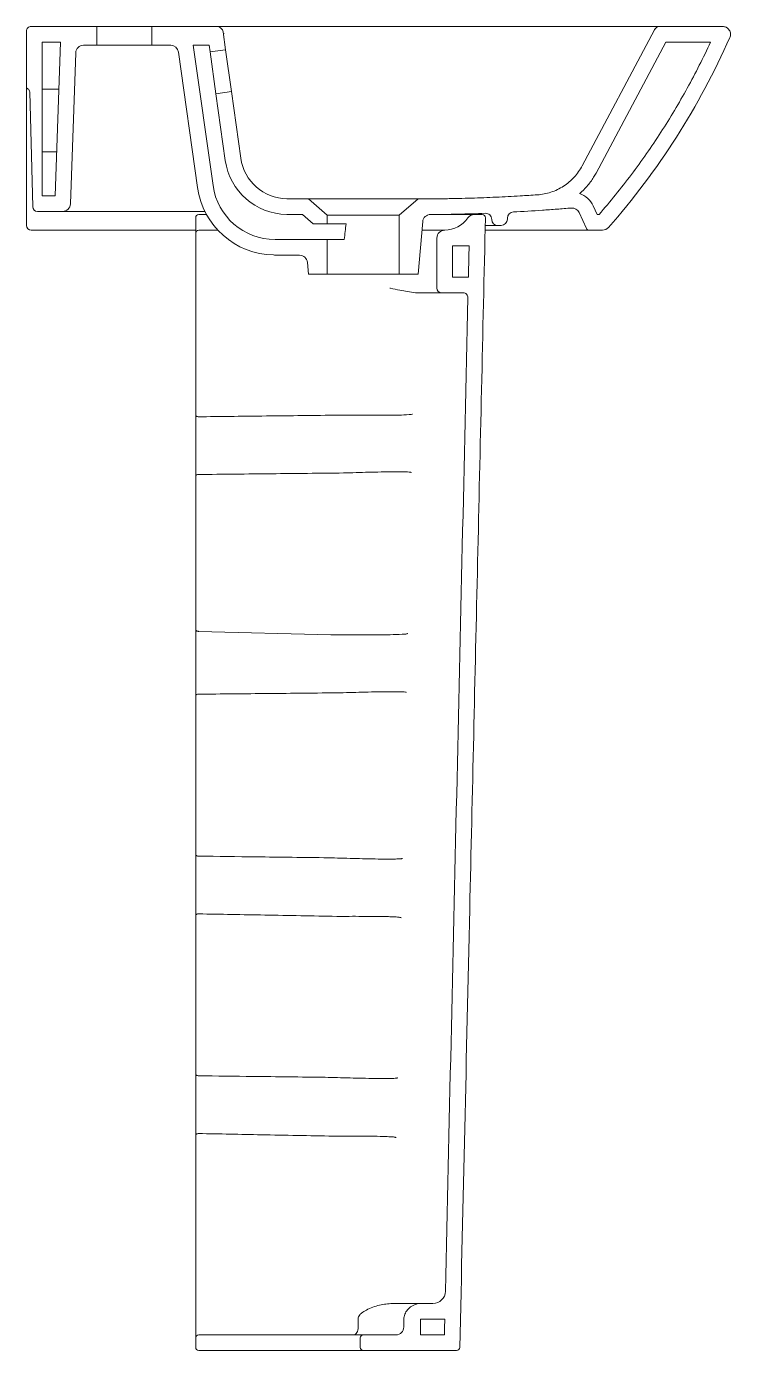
# Model space of a CAD drawing. Header units: millimetres. Extents: x 1778 to 2471, y 1406 to 1876.
# Drawn here: x 1974.801 to 1975.25, y 1421.51 to 1422.355 of the extents above; entities that cross this region are included whole.
import ezdxf

# ---------------------------------------------------------------- set-up
doc = ezdxf.new("R2010")
doc.units = ezdxf.units.MM
doc.layers.add('ARQ_SANITAROS', color=42, linetype='Continuous', lineweight=0)

msp = doc.modelspace()

# ---------------------------------------------------------------- linework, layer by layer
at = {"layer": 'ARQ_SANITAROS'}
for p, q in [((1974.80378, 1422.35533), (1974.84578, 1422.35533)), ((1974.84578, 1422.35533), (1974.84578, 1422.34333)), ((1974.88078, 1422.35533), (1974.84578, 1422.35533)), ((1974.88078, 1422.34333), (1974.88078, 1422.35533)), ((1974.88078, 1422.35533), (1974.9223, 1422.35533)), ((1975.20518, 1422.35533), (1975.24517, 1422.35533)), ((1974.80078, 1422.35233), (1974.80078, 1422.31707)), ((1974.92626, 1422.35189), (1974.92786, 1422.3405)), ((1975.15549, 1422.26638), (1975.20165, 1422.35321)), ((1974.81078, 1422.34533), (1974.82242, 1422.34533)), ((1974.81078, 1422.34533), (1974.81078, 1422.24733)), ((1974.819, 1422.24733), (1974.82242, 1422.34533)), ((1974.82883, 1422.24215), (1974.83219, 1422.3385)), ((1974.84578, 1422.34333), (1974.83719, 1422.34333)), ((1974.88078, 1422.34333), (1974.84578, 1422.34333)), ((1974.89283, 1422.34333), (1974.88078, 1422.34333)), ((1974.89778, 1422.33902), (1974.90993, 1422.25253)), ((1974.91737, 1422.34333), (1974.90727, 1422.34333)), ((1974.90727, 1422.34333), (1974.91986, 1422.25376)), ((1974.91796, 1422.33911), (1974.91737, 1422.34333)), ((1974.92786, 1422.3405), (1974.91796, 1422.33911)), ((1974.91796, 1422.33911), (1974.92172, 1422.31237)), ((1974.92786, 1422.3405), (1974.93162, 1422.31376)), ((1975.16432, 1422.26169), (1975.20879, 1422.34533)), ((1975.20879, 1422.34533), (1975.23742, 1422.34533)), ((1974.80078, 1422.31707), (1974.80078, 1422.31121)), ((1974.80474, 1422.24025), (1974.80282, 1422.31363)), ((1974.82138, 1422.31533), (1974.81078, 1422.31533)), ((1974.92172, 1422.31237), (1974.93162, 1422.31376)), ((1974.93162, 1422.31376), (1974.9376, 1422.2712)), ((1974.80078, 1422.31121), (1974.80078, 1422.24033)), ((1974.9277, 1422.2698), (1974.92172, 1422.31237)), ((1974.81998, 1422.27533), (1974.81078, 1422.27533)), ((1974.81078, 1422.24733), (1974.819, 1422.24733)), ((1974.99278, 1422.23483), (1974.9807, 1422.24533)), ((1975.05086, 1422.24533), (1975.03878, 1422.23483)), ((1974.80078, 1422.23571), (1974.80078, 1422.24033)), ((1974.80774, 1422.23733), (1974.82383, 1422.23733)), ((1974.82383, 1422.23733), (1974.83379, 1422.23733)), ((1974.83379, 1422.23733), (1974.91462, 1422.23733)), ((1975.15824, 1422.22648), (1975.15352, 1422.2366)), ((1975.16515, 1422.23533), (1975.16259, 1422.24083)), ((1974.80078, 1422.23571), (1974.80078, 1422.22833)), ((1974.90878, 1422.22333), (1974.90878, 1422.23322)), ((1974.98385, 1422.22934), (1974.97696, 1422.23533)), ((1974.99278, 1422.22934), (1974.98385, 1422.22934)), ((1974.99278, 1422.23483), (1974.99278, 1422.23483)), ((1974.99278, 1422.23483), (1974.99278, 1422.22934)), ((1974.99278, 1422.23483), (1975.03878, 1422.23483)), ((1975.00481, 1422.22934), (1974.99278, 1422.22934)), ((1975.03878, 1422.19733), (1975.03878, 1422.23483)), ((1975.03878, 1422.23483), (1975.03878, 1422.23483)), ((1975.05078, 1422.19733), (1975.05371, 1422.23077)), ((1975.08663, 1422.23533), (1975.09173, 1422.23533)), ((1975.10178, 1422.22833), (1975.09377, 1422.22833)), ((1975.10178, 1422.22833), (1975.10378, 1422.22833)), ((1975.10778, 1422.23233), (1975.10778, 1422.23295)), ((1975.16625, 1422.23533), (1975.16515, 1422.23533)), ((1974.80378, 1422.22533), (1974.90878, 1422.22533)), ((1974.90878, 1422.22035), (1974.90878, 1422.22333)), ((1974.90878, 1422.11151), (1974.90878, 1422.22035)), ((1974.91078, 1422.22533), (1974.92293, 1422.22533)), ((1975.06278, 1422.22033), (1975.06278, 1422.18833)), ((1975.09356, 1422.22533), (1975.16005, 1422.22533)), ((1975.16852, 1422.22533), (1975.16005, 1422.22533)), ((1974.95947, 1422.21933), (1974.99278, 1422.21933)), ((1974.99278, 1422.21933), (1974.99278, 1422.19733)), ((1975.00361, 1422.21933), (1974.99278, 1422.21933)), ((1975.07278, 1422.21533), (1975.07278, 1422.19533)), ((1975.08332, 1422.21533), (1975.07278, 1422.21533)), ((1974.98013, 1422.20476), (1974.98078, 1422.19733)), ((1974.98078, 1422.19733), (1974.99278, 1422.19733)), ((1974.99278, 1422.19733), (1975.03878, 1422.19733)), ((1975.03878, 1422.19733), (1975.05078, 1422.19733)), ((1975.07278, 1422.19533), (1975.08287, 1422.19533)), ((1975.06578, 1422.18533), (1975.07957, 1422.18533)), ((1974.90878, 1422.11049), (1974.90878, 1422.11151)), ((1974.90878, 1422.10725), (1974.90878, 1422.11049)), ((1974.90878, 1422.06445), (1974.90878, 1422.06842)), ((1974.90878, 1422.06347), (1974.90878, 1422.06445)), ((1974.90878, 1421.97131), (1974.90878, 1422.06347)), ((1974.90878, 1421.97029), (1974.90878, 1421.97131)), ((1974.90878, 1421.96705), (1974.90878, 1421.97029)), ((1974.99507, 1421.96711), (1974.91069, 1421.96929)), ((1974.90878, 1421.92425), (1974.90878, 1421.92822)), ((1974.90878, 1421.92327), (1974.90878, 1421.92425)), ((1974.90878, 1421.83111), (1974.90878, 1421.92327)), ((1974.90878, 1421.83009), (1974.90878, 1421.83111)), ((1974.90878, 1421.82684), (1974.90878, 1421.83009)), ((1974.90878, 1421.78405), (1974.90878, 1421.78801)), ((1974.90878, 1421.78307), (1974.90878, 1421.78405)), ((1974.90878, 1421.69091), (1974.90878, 1421.78307)), ((1974.90878, 1421.68989), (1974.90878, 1421.69091)), ((1974.90878, 1421.68664), (1974.90878, 1421.68989)), ((1974.90878, 1421.64386), (1974.90878, 1421.64781)), ((1974.90878, 1421.64287), (1974.90878, 1421.64386)), ((1974.90878, 1421.52527), (1974.90878, 1421.64287)), ((1975.03479, 1421.54033), (1975.05235, 1421.54033)), ((1975.06019, 1421.54033), (1975.05235, 1421.54033)), ((1975.04164, 1421.52533), (1975.04164, 1421.53033)), ((1975.06778, 1421.53033), (1975.05235, 1421.53033)), ((1975.05235, 1421.53033), (1975.05235, 1421.52033)), ((1974.90878, 1421.51833), (1974.90878, 1421.52527)), ((1974.90878, 1421.51233), (1974.90878, 1421.51833)), ((1974.91078, 1421.52033), (1974.9792, 1421.52033)), ((1974.9792, 1421.52033), (1975.01578, 1421.52033)), ((1975.01378, 1421.51233), (1975.01378, 1421.51833)), ((1975.03664, 1421.52033), (1975.01578, 1421.52033)), ((1975.06755, 1421.52033), (1975.05235, 1421.52033)), ((1974.9792, 1421.51033), (1974.91078, 1421.51033)), ((1975.01578, 1421.51033), (1974.9792, 1421.51033)), ((1975.07537, 1421.51033), (1975.01578, 1421.51033))]:
    msp.add_line(p, q, dxfattribs=at)
at = {"layer": 'ARQ_SANITAROS', "flags": 128}
for points in [[(1974.91069, 1422.10624), (1974.91031, 1422.10627), (1974.90995, 1422.10633), (1974.90962, 1422.10643), (1974.90933, 1422.10655), (1974.9091, 1422.1067), (1974.90892, 1422.10687), (1974.90882, 1422.10706), (1974.90878, 1422.10725)], [(1974.91067, 1422.06942), (1974.91029, 1422.06939), (1974.90994, 1422.06933), (1974.90961, 1422.06923), (1974.90933, 1422.06911), (1974.90909, 1422.06896), (1974.90892, 1422.06879), (1974.90882, 1422.06861), (1974.90878, 1422.06842)], [(1974.91069, 1421.96929), (1974.91031, 1421.96932), (1974.90995, 1421.96938), (1974.90962, 1421.96947), (1974.90933, 1421.9696), (1974.9091, 1421.96975), (1974.90892, 1421.96992), (1974.90882, 1421.9701), (1974.90878, 1421.97029)], [(1974.91067, 1421.92922), (1974.91029, 1421.92919), (1974.90994, 1421.92913), (1974.90961, 1421.92903), (1974.90933, 1421.92891), (1974.90909, 1421.92876), (1974.90892, 1421.92859), (1974.90882, 1421.92841), (1974.90878, 1421.92822)], [(1974.91067, 1421.82584), (1974.91029, 1421.82587), (1974.90994, 1421.82593), (1974.90961, 1421.82603), (1974.90933, 1421.82615), (1974.90909, 1421.8263), (1974.90892, 1421.82647), (1974.90882, 1421.82665), (1974.90878, 1421.82684)], [(1974.91069, 1421.78901), (1974.91031, 1421.78898), (1974.90995, 1421.78892), (1974.90962, 1421.78882), (1974.90933, 1421.7887), (1974.9091, 1421.78855), (1974.90892, 1421.78838), (1974.90882, 1421.7882), (1974.90878, 1421.78801)], [(1974.91067, 1421.68564), (1974.91029, 1421.68567), (1974.90994, 1421.68574), (1974.90961, 1421.68583), (1974.90933, 1421.68596), (1974.90909, 1421.6861), (1974.90892, 1421.68627), (1974.90882, 1421.68645), (1974.90878, 1421.68664)], [(1974.91069, 1421.64881), (1974.91031, 1421.64878), (1974.90995, 1421.64872), (1974.90962, 1421.64862), (1974.90933, 1421.6485), (1974.9091, 1421.64835), (1974.90892, 1421.64818), (1974.90882, 1421.648), (1974.90878, 1421.64781)], [(1975.0125, 1421.52533), (1975.01244, 1421.52435), (1975.01228, 1421.52341), (1975.01201, 1421.52255), (1975.01166, 1421.52179), (1975.01122, 1421.52117), (1975.01073, 1421.52071), (1975.01019, 1421.52042), (1975.00963, 1421.52033)]]:
    msp.add_lwpolyline(points, dxfattribs=at)
at = {"layer": 'ARQ_SANITAROS'}
for centre, radius, start, end in [((1974.9223, 1422.35133), 0.004, 8, 90), ((1974.83719, 1422.33833), 0.005, 90, 178), ((1974.89283, 1422.33833), 0.005, 8, 90), ((1974.80278, 1422.31707), 0.002, 180, 240.62164), ((1974.80082, 1422.31358), 0.002, 1.5, 60.62164), ((1974.96731, 1422.27537), 0.03, 188, 269.39053), ((1974.96731, 1422.27537), 0.04, 188, 269.39053), ((1974.95947, 1422.25933), 0.04, 188, 270), ((1974.95945, 1422.25948), 0.05, 188, 268.92643), ((1975.14899, 1422.23449), 0.015, 25, 70.94858), ((1974.80774, 1422.24033), 0.003, 181.5, 270), ((1974.82383, 1422.24233), 0.005, 270, 358), ((1975.11178, 1422.23295), 0.004, 93.11388, 180), ((1975.14899, 1422.23449), 0.005, 25, 94.58865), ((1974.80378, 1422.22833), 0.003, 180, 270), ((1974.91078, 1422.23333), 0.002, 90, 180), ((1975.05869, 1422.23033), 0.005, 90.12596, 175), ((1975.06765, 1422.24333), 0.018, 270.31018, 325.58261), ((1975.08663, 1422.23033), 0.005, 90, 145.58261), ((1975.09173, 1422.23333), 0.002, 358.7, 90), ((1975.09378, 1422.23211), 0.004, 1.59508, 92.24036), ((1975.10178, 1422.23233), 0.004, 181.59508, 270), ((1975.10378, 1422.23233), 0.004, 270, 0), ((1974.91078, 1422.22333), 0.002, 90, 180), ((1975.06778, 1422.22033), 0.005, 90.31018, 180), ((1975.16005, 1422.22733), 0.002, 205, 270), ((1975.16852, 1422.23033), 0.005, 270, 318.72035), ((1974.97515, 1422.20433), 0.005, 5, 89.98696), ((1975.06578, 1422.18833), 0.003, 180, 270), ((1975.07957, 1422.18233), 0.003, 358.7, 90), ((1975.06019, 1421.54833), 0.008, 270, 358.7), ((1974.91078, 1421.51833), 0.002, 90, 180), ((1975.01578, 1421.51833), 0.002, 90, 180), ((1975.03664, 1421.52533), 0.005, 270, 0), ((1974.91078, 1421.51233), 0.002, 180, 270), ((1975.01578, 1421.51233), 0.002, 180, 270), ((1975.07537, 1421.51233), 0.002, 270, 358.7)]:
    msp.add_arc(centre, radius, start, end, dxfattribs=at)
for centre, major_axis, ratio, start_param, end_param in [((1975.01578, 1421.94027), (0, 0.32892), 0.069927, 0.497304, 0.557778), ((1974.97195, 1415.50466), (0.00254, 7.17821), 0.009829, 5.707362, 5.708642)]:
    msp.add_ellipse(centre, major_axis=major_axis, ratio=ratio, start_param=start_param, end_param=end_param, dxfattribs=at)
for points, knots in [([(1974.80078, 1422.35233), (1974.80078, 1422.35268), (1974.80084, 1422.35306), (1974.80114, 1422.3538), (1974.80137, 1422.35416), (1974.80195, 1422.35474), (1974.80231, 1422.35497), (1974.80305, 1422.35526), (1974.80343, 1422.35533), (1974.80378, 1422.35533)], [0, 0, 0, 0, 0.25, 0.25, 0.5, 0.5, 0.75, 0.75, 1, 1, 1, 1]), ([(1974.95649, 1422.35533), (1974.95523, 1422.35533), (1974.95268, 1422.35533), (1974.94896, 1422.35533), (1974.94536, 1422.35533), (1974.94202, 1422.35533), (1974.93893, 1422.35533), (1974.93659, 1422.35533), (1974.93486, 1422.35533), (1974.93362, 1422.35533), (1974.93244, 1422.35533), (1974.93109, 1422.35533), (1974.92963, 1422.35533), (1974.92814, 1422.35533), (1974.92682, 1422.35533), (1974.9258, 1422.35533), (1974.92495, 1422.35533), (1974.92421, 1422.35533), (1974.92352, 1422.35533), (1974.92281, 1422.35533), (1974.92256, 1422.35533), (1974.92248, 1422.35533)], [0, 0, 0, 0, 0.06735, 0.136532, 0.204175, 0.27328, 0.339753, 0.406196, 0.439665, 0.473422, 0.50756, 0.542171, 0.599252, 0.658437, 0.720056, 0.784405, 0.826501, 0.888699, 0.941692, 0.979876, 1, 1, 1, 1]), ([(1974.95649, 1422.35533), (1974.9646, 1422.35533), (1974.9727, 1422.35533), (1974.98891, 1422.35533), (1974.99701, 1422.35533), (1975.02133, 1422.35533), (1975.03754, 1422.35533), (1975.06996, 1422.35533), (1975.08617, 1422.35533), (1975.11859, 1422.35533), (1975.13479, 1422.35533), (1975.151, 1422.35533)], [0, 0, 0, 0, 0.125, 0.125, 0.25, 0.25, 0.5, 0.5, 0.75, 0.75, 1, 1, 1, 1]), ([(1975.15188, 1422.35533), (1975.15188, 1422.35533), (1975.15487, 1422.35533), (1975.16174, 1422.35533), (1975.16794, 1422.35533), (1975.17105, 1422.35533)], [0, 0, 0, 0, 0.000003, 0.498653, 1, 1, 1, 1]), ([(1975.17109, 1422.35533), (1975.17311, 1422.35533), (1975.17506, 1422.35533), (1975.17876, 1422.35533), (1975.18051, 1422.35533), (1975.18297, 1422.35533), (1975.18377, 1422.35533), (1975.18533, 1422.35533), (1975.18686, 1422.35533), (1975.18831, 1422.35533), (1975.18969, 1422.35533), (1975.19035, 1422.35533), (1975.19352, 1422.35533), (1975.19559, 1422.35533), (1975.19809, 1422.35533), (1975.19883, 1422.35533), (1975.19979, 1422.35533), (1975.20009, 1422.35533), (1975.20064, 1422.35533), (1975.2009, 1422.35533), (1975.20162, 1422.35533), (1975.20204, 1422.35533), (1975.20278, 1422.35533), (1975.20345, 1422.35533), (1975.20403, 1422.35533), (1975.20448, 1422.35533), (1975.20461, 1422.35533), (1975.20477, 1422.35533), (1975.20481, 1422.35533), (1975.20489, 1422.35533), (1975.20493, 1422.35533), (1975.20511, 1422.35533), (1975.20519, 1422.35533), (1975.20529, 1422.35533), (1975.2053, 1422.35533), (1975.20527, 1422.35533), (1975.20518, 1422.35533), (1975.20518, 1422.35533)], [0, 0, 0, 0, 0.0625, 0.0625, 0.125, 0.125, 0.15625, 0.15625, 0.1875, 0.21875, 0.21875, 0.25, 0.25, 0.375, 0.375, 0.4375, 0.4375, 0.46875, 0.46875, 0.5, 0.5, 0.5625, 0.5625, 0.625, 0.6875, 0.6875, 0.71875, 0.71875, 0.734375, 0.734375, 0.75, 0.75, 0.8125, 0.8125, 0.875, 0.875, 1, 1, 1, 1]), ([(1975.20165, 1422.35321), (1975.2019, 1422.35358), (1975.2024, 1422.35434), (1975.20357, 1422.35507), (1975.20455, 1422.35531), (1975.20509, 1422.35533), (1975.20518, 1422.35533)], [0, 0, 0, 0, 0.311677, 0.623359, 0.93504, 1, 1, 1, 1]), ([(1975.24974, 1422.34831), (1975.24988, 1422.34863), (1975.25, 1422.34898), (1975.25015, 1422.34974), (1975.25018, 1422.35015), (1975.25014, 1422.35099), (1975.25007, 1422.35142), (1975.2498, 1422.35227), (1975.24961, 1422.35268), (1975.24911, 1422.35344), (1975.24881, 1422.35378), (1975.24815, 1422.35437), (1975.24778, 1422.35461), (1975.24703, 1422.35499), (1975.24664, 1422.35512), (1975.24589, 1422.35529), (1975.24552, 1422.35533), (1975.24517, 1422.35533)], [0, 0, 0, 0, 0.125, 0.125, 0.25, 0.25, 0.375, 0.375, 0.5, 0.5, 0.625, 0.625, 0.75, 0.75, 0.875, 0.875, 1, 1, 1, 1]), ([(1975.20137, 1422.3531), (1975.20151, 1422.35322), (1975.20178, 1422.35347), (1975.20188, 1422.35359), (1975.20193, 1422.35365)], [0, 0, 0, 0, 0.499425, 1, 1, 1, 1]), ([(1975.16625, 1422.23533), (1975.17344, 1422.2436), (1975.18033, 1422.25212), (1975.19021, 1422.26524), (1975.19343, 1422.26968), (1975.1997, 1422.27867), (1975.20581, 1422.28776), (1975.2116, 1422.29706), (1975.21722, 1422.30646), (1975.21995, 1422.31121), (1975.22788, 1422.3256), (1975.23282, 1422.33538), (1975.23742, 1422.34533)], [0, 0, 0, 0, 0.25, 0.25, 0.375, 0.375, 0.5, 0.625, 0.625, 0.75, 0.75, 1, 1, 1, 1]), ([(1975.12691, 1422.24789), (1975.12833, 1422.24799), (1975.12976, 1422.24817), (1975.13262, 1422.24872), (1975.13406, 1422.24909), (1975.13689, 1422.25001), (1975.13828, 1422.25057), (1975.141, 1422.25187), (1975.14233, 1422.25261), (1975.14487, 1422.25425), (1975.14609, 1422.25516), (1975.14839, 1422.25711), (1975.14947, 1422.25816), (1975.15147, 1422.26036), (1975.15239, 1422.26151), (1975.15407, 1422.2639), (1975.15482, 1422.26513), (1975.15549, 1422.26638)], [0, 0, 0, 0, 0.125, 0.125, 0.25, 0.25, 0.375, 0.375, 0.5, 0.5, 0.625, 0.625, 0.75, 0.75, 0.875, 0.875, 1, 1, 1, 1]), ([(1975.15389, 1422.24867), (1975.15556, 1422.2501), (1975.15712, 1422.25165), (1975.16014, 1422.25512), (1975.16157, 1422.25707), (1975.16335, 1422.25994), (1975.16385, 1422.26081), (1975.16432, 1422.26169)], [0.630113, 0.630113, 0.630113, 0.630113, 0.7722409, 0.7722409, 0.9316718, 0.9316718, 1, 1, 1, 1]), ([(1974.9807, 1422.24533), (1974.98031, 1422.24533), (1974.97863, 1422.24533), (1974.97562, 1422.24533), (1974.97166, 1422.24533), (1974.96877, 1422.24535), (1974.96721, 1422.24537), (1974.96699, 1422.24537)], [0.71252588, 0.71252588, 0.71252588, 0.71252588, 0.71643727, 0.72932649, 0.7422157, 0.75510492, 0.75717905, 0.75717905, 0.75717905, 0.75717905]), ([(1975.05086, 1422.24533), (1975.05086, 1422.24533), (1975.05063, 1422.24533), (1975.04996, 1422.24533), (1975.04968, 1422.24533), (1975.04901, 1422.24533), (1975.04862, 1422.24533), (1975.0473, 1422.24533), (1975.04623, 1422.24533), (1975.04463, 1422.24533), (1975.04429, 1422.24533), (1975.0436, 1422.24533), (1975.04325, 1422.24533), (1975.04216, 1422.24533), (1975.04139, 1422.24533), (1975.03977, 1422.24534), (1975.03893, 1422.24534), (1975.0376, 1422.24534), (1975.03714, 1422.24534), (1975.03622, 1422.24534), (1975.03574, 1422.24534), (1975.03334, 1422.24534), (1975.03132, 1422.24534), (1975.02816, 1422.24534), (1975.02708, 1422.24534), (1975.02542, 1422.24534), (1975.02486, 1422.24534), (1975.02374, 1422.24534), (1975.02318, 1422.24534), (1975.02037, 1422.24534), (1975.01809, 1422.24534), (1975.01522, 1422.24534), (1975.01465, 1422.24534), (1975.0135, 1422.24534), (1975.01292, 1422.24534), (1975.0112, 1422.24534), (1975.01006, 1422.24534), (1975.0067, 1422.24534), (1975.00451, 1422.24534), (1975.00184, 1422.24534), (1975.00131, 1422.24534), (1975.00027, 1422.24534), (1974.99975, 1422.24534), (1974.99824, 1422.24534), (1974.99726, 1422.24534), (1974.99536, 1422.24534), (1974.99444, 1422.24534), (1974.99266, 1422.24534), (1974.9918, 1422.24534), (1974.98936, 1422.24533), (1974.98791, 1422.24533), (1974.986, 1422.24533), (1974.9854, 1422.24533), (1974.98431, 1422.24533), (1974.98382, 1422.24533), (1974.9825, 1422.24533), (1974.98184, 1422.24533), (1974.98116, 1422.24533), (1974.98099, 1422.24533), (1974.98076, 1422.24533), (1974.9807, 1422.24533), (1974.9807, 1422.24533)], [0, 0, 0, 0, 0.0625, 0.0625, 0.09375, 0.09375, 0.125, 0.125, 0.1875, 0.1875, 0.203125, 0.203125, 0.21875, 0.21875, 0.25, 0.25, 0.28125, 0.28125, 0.296875, 0.296875, 0.3125, 0.3125, 0.375, 0.375, 0.40625, 0.40625, 0.421875, 0.421875, 0.4375, 0.4375, 0.5, 0.5, 0.515625, 0.515625, 0.53125, 0.53125, 0.5625, 0.5625, 0.625, 0.625, 0.640625, 0.640625, 0.65625, 0.65625, 0.6875, 0.6875, 0.71875, 0.71875, 0.75, 0.75, 0.8125, 0.8125, 0.84375, 0.84375, 0.875, 0.875, 0.9375, 0.9375, 0.96875, 0.96875, 1, 1, 1, 1]), ([(1975.12691, 1422.24789), (1975.12327, 1422.24765), (1975.11707, 1422.24726), (1975.10826, 1422.24677), (1975.1005, 1422.24639), (1975.09266, 1422.24606), (1975.08474, 1422.24579), (1975.07806, 1422.2456), (1975.07265, 1422.24549), (1975.06856, 1422.24542), (1975.06512, 1422.24538), (1975.06236, 1422.24535), (1975.05958, 1422.24533), (1975.05607, 1422.24533), (1975.05293, 1422.24533), (1975.05118, 1422.24533), (1975.05086, 1422.24533)], [0.094292, 0.094292, 0.094292, 0.094292, 0.1468863, 0.1836079, 0.2203294, 0.257051, 0.2937726, 0.3304941, 0.3488549, 0.3672157, 0.3855765, 0.3947569, 0.4039373, 0.4222981, 0.4406588, 0.4447942, 0.4447942, 0.4447942, 0.4447942]), ([(1975.11156, 1422.23694), (1975.11774, 1422.23728), (1975.12391, 1422.23766), (1975.13317, 1422.2383), (1975.13625, 1422.23852), (1975.14242, 1422.23898), (1975.14551, 1422.23922), (1975.14859, 1422.23947)], [0, 0, 0, 0, 0.5, 0.5, 0.75, 0.75, 1, 1, 1, 1]), ([(1974.96689, 1422.23537), (1974.96806, 1422.23536), (1974.96923, 1422.23535), (1974.971, 1422.23534), (1974.97158, 1422.23533), (1974.97275, 1422.23533), (1974.97334, 1422.23533), (1974.97494, 1422.23533), (1974.97595, 1422.23533), (1974.97696, 1422.23533)], [0, 0, 0, 0, 0.25, 0.25, 0.375, 0.375, 0.5, 0.5, 0.7228062, 0.7228062, 0.7228062, 0.7228062]), ([(1975.05866, 1422.23533), (1975.06042, 1422.23533), (1975.0641, 1422.23533), (1975.0691, 1422.23533), (1975.07373, 1422.23533), (1975.07771, 1422.23533), (1975.08103, 1422.23533), (1975.0836, 1422.23533), (1975.08544, 1422.23533), (1975.0866, 1422.23533), (1975.08692, 1422.23533), (1975.08675, 1422.23533), (1975.08667, 1422.23533), (1975.08663, 1422.23533)], [0, 0, 0, 0, 0.074916, 0.157263, 0.239625, 0.32225, 0.404612, 0.486993, 0.569637, 0.652019, 0.767878, 0.883934, 1, 1, 1, 1]), ([(1975.05868, 1422.23533), (1975.06013, 1422.23533), (1975.06159, 1422.23534), (1975.0645, 1422.23537), (1975.06596, 1422.23539), (1975.07033, 1422.23544), (1975.07325, 1422.2355), (1975.08198, 1422.23569), (1975.08781, 1422.23587), (1975.09363, 1422.2361)], [0, 0, 0, 0, 0.125, 0.125, 0.25, 0.25, 0.5, 0.5, 1, 1, 1, 1]), ([(1975.07737, 1421.51228), (1975.07949, 1421.60549), (1975.08328, 1421.77261), (1975.08873, 1422.01294), (1975.09207, 1422.16006), (1975.09373, 1422.23328)], [0, 0, 0, 0, 0.3878355, 0.6953362, 1, 1, 1, 1]), ([(1975.05323, 1422.22533), (1975.05334, 1422.22533), (1975.0549, 1422.22533), (1975.05617, 1422.22533), (1975.06126, 1422.22533)], [0, 0, 0, 0, 0.067684, 1, 1, 1, 1]), ([(1975.06126, 1422.22533), (1975.06243, 1422.22533), (1975.06481, 1422.22533), (1975.06678, 1422.22533), (1975.0676, 1422.22533), (1975.06767, 1422.22533), (1975.0677, 1422.22533)], [0, 0, 0, 0, 0.296767, 0.602132, 0.826273, 1, 1, 1, 1]), ([(1974.97515, 1422.20933), (1974.97503, 1422.20933), (1974.97492, 1422.20933), (1974.97439, 1422.20933), (1974.97358, 1422.20933), (1974.97274, 1422.20933), (1974.97189, 1422.20933), (1974.97146, 1422.20934), (1974.97017, 1422.20934), (1974.96932, 1422.20935), (1974.96764, 1422.20936), (1974.96681, 1422.20937), (1974.9643, 1422.2094), (1974.96259, 1422.20942), (1974.96009, 1422.20946), (1974.9593, 1422.20948), (1974.95851, 1422.20949)], [0.1471588, 0.1471588, 0.1471588, 0.1471588, 0.15625, 0.15625, 0.1875, 0.21875, 0.21875, 0.25, 0.25, 0.3125, 0.3125, 0.375, 0.375, 0.5, 0.5, 0.557181, 0.557181, 0.557181, 0.557181]), ([(1975.03269, 1422.18835), (1975.0327, 1422.18835), (1975.03286, 1422.18832), (1975.03497, 1422.18787), (1975.03877, 1422.18707), (1975.0441, 1422.18602), (1975.04747, 1422.18563), (1975.04916, 1422.18543)], [0, 0, 0, 0, 0.002043, 0.027592, 0.380403, 0.688977, 1, 1, 1, 1]), ([(1975.06036, 1422.18533), (1975.05939, 1422.18533), (1975.05741, 1422.18533), (1975.05433, 1422.18533), (1975.05235, 1422.18533), (1975.05183, 1422.18533)], [0, 0, 0, 0, 0.4174001, 0.8469037, 1, 1, 1, 1]), ([(1975.06579, 1422.18533), (1975.0658, 1422.18533), (1975.06581, 1422.18533), (1975.06573, 1422.18533), (1975.0651, 1422.18533), (1975.06375, 1422.18533), (1975.06213, 1422.18533), (1975.06084, 1422.18533), (1975.06036, 1422.18533)], [0, 0, 0, 0, 0.0624883, 0.2731346, 0.4828365, 0.6804767, 0.8810644, 1, 1, 1, 1]), ([(1975.06818, 1421.54815), (1975.07058, 1421.65383), (1975.07538, 1421.8652), (1975.08017, 1422.07657), (1975.08257, 1422.18226)], [0, 0, 0, 0, 0.5, 1, 1, 1, 1]), ([(1974.90878, 1422.10424), (1974.90878, 1422.10462), (1974.90878, 1422.10567), (1974.90878, 1422.10663), (1974.90878, 1422.10725)], [0, 0, 0, 0, 0.357339, 1, 1, 1, 1]), ([(1974.90878, 1422.07142), (1974.90878, 1422.07526), (1974.90878, 1422.08265), (1974.90878, 1422.09359), (1974.90878, 1422.10069), (1974.90878, 1422.10424)], [0, 0, 0, 0, 0.35116, 0.67558, 1, 1, 1, 1]), ([(1974.91069, 1422.10624), (1974.92415, 1422.1064), (1974.95296, 1422.10673), (1974.98176, 1422.10707), (1974.99711, 1422.10726)], [0, 0, 0, 0, 0.467265, 1, 1, 1, 1]), ([(1974.99711, 1422.10726), (1975.00243, 1422.10723), (1975.01151, 1422.10717), (1975.0231, 1422.10717), (1975.03155, 1422.10724), (1975.03842, 1422.10731), (1975.04304, 1422.10745), (1975.04585, 1422.1077), (1975.04655, 1422.10776), (1975.047, 1422.10791), (1975.04707, 1422.10795), (1975.04709, 1422.10797), (1975.0471, 1422.10799), (1975.0471, 1422.108), (1975.0471, 1422.108)], [0, 0, 0, 0, 0.318957, 0.543932, 0.694478, 0.825369, 0.956199, 0.970484, 0.994966, 0.997702, 0.998914, 0.999371, 0.999706, 1, 1, 1, 1]), ([(1975.0471, 1422.108), (1975.0471, 1422.108), (1975.04712, 1422.10799), (1975.04714, 1422.10794), (1975.04714, 1422.1079), (1975.04714, 1422.10788)], [0, 0, 0, 0, 0.093575, 0.438652, 1, 1, 1, 1]), ([(1974.90878, 1422.06842), (1974.90878, 1422.06875), (1974.90878, 1422.06969), (1974.90878, 1422.07074), (1974.90878, 1422.07142)], [0, 0, 0, 0, 0.356323, 1, 1, 1, 1]), ([(1975.00321, 1422.07038), (1974.98787, 1422.07021), (1974.95702, 1422.06988), (1974.92617, 1422.06957), (1974.91067, 1422.06942)], [0, 0, 0, 0, 0.49739, 1, 1, 1, 1]), ([(1975.04625, 1422.0707), (1975.04625, 1422.07071), (1975.04625, 1422.07072), (1975.04624, 1422.07074), (1975.04622, 1422.07077), (1975.04613, 1422.07082), (1975.04573, 1422.07092), (1975.04469, 1422.07102), (1975.04107, 1422.07119), (1975.03245, 1422.07114), (1975.01916, 1422.07087), (1975.00853, 1422.07054), (1975.00321, 1422.07038)], [0, 0, 0, 0, 0.000328, 0.00087, 0.001433, 0.002796, 0.007728, 0.029849, 0.075441, 0.259825, 0.629756, 1, 1, 1, 1]), ([(1975.0463, 1422.07084), (1975.0463, 1422.07081), (1975.0463, 1422.07077), (1975.04628, 1422.07073), (1975.04626, 1422.07071), (1975.04625, 1422.07071), (1975.04625, 1422.0707)], [0, 0, 0, 0, 0.445076, 0.825852, 0.911708, 1, 1, 1, 1]), ([(1974.90878, 1421.96405), (1974.90878, 1421.96442), (1974.90878, 1421.96547), (1974.90878, 1421.96643), (1974.90878, 1421.96705)], [0, 0, 0, 0, 0.357329, 1, 1, 1, 1]), ([(1974.99507, 1421.96711), (1975.00039, 1421.96709), (1975.01299, 1421.96702), (1975.02815, 1421.96706), (1975.03861, 1421.9673), (1975.04211, 1421.96752), (1975.04319, 1421.96764), (1975.04367, 1421.96773), (1975.04385, 1421.96781), (1975.0439, 1421.96784), (1975.04392, 1421.96787), (1975.04392, 1421.96788), (1975.04392, 1421.96789), (1975.04392, 1421.96789)], [0, 0, 0, 0, 0.326379, 0.772529, 0.929274, 0.96811, 0.987184, 0.996221, 0.997977, 0.999225, 0.999623, 0.999927, 1, 1, 1, 1]), ([(1975.04392, 1421.96789), (1975.04392, 1421.96789), (1975.04394, 1421.96787), (1975.04396, 1421.96783), (1975.04396, 1421.96779), (1975.04396, 1421.96776)], [0, 0, 0, 0, 0.091427, 0.438645, 1, 1, 1, 1]), ([(1974.90878, 1421.93122), (1974.90878, 1421.93506), (1974.90878, 1421.94245), (1974.90878, 1421.9534), (1974.90878, 1421.9605), (1974.90878, 1421.96405)], [0, 0, 0, 0, 0.351124, 0.675562, 1, 1, 1, 1]), ([(1974.90878, 1421.92822), (1974.90878, 1421.92856), (1974.90878, 1421.92949), (1974.90878, 1421.93054), (1974.90878, 1421.93122)], [0, 0, 0, 0, 0.356336, 1, 1, 1, 1]), ([(1975.00103, 1421.93007), (1974.98569, 1421.92992), (1974.95557, 1421.92962), (1974.92544, 1421.92935), (1974.91067, 1421.92922)], [0, 0, 0, 0, 0.509359, 1, 1, 1, 1]), ([(1975.04306, 1421.93034), (1975.04306, 1421.93034), (1975.04306, 1421.93035), (1975.04306, 1421.93037), (1975.04304, 1421.9304), (1975.04296, 1421.93045), (1975.04224, 1421.93064), (1975.03886, 1421.93076), (1975.03028, 1421.93085), (1975.01698, 1421.93054), (1975.00635, 1421.93022), (1975.00103, 1421.93007)], [0, 0, 0, 0, 0.000301, 0.000765, 0.001211, 0.002542, 0.007517, 0.053527, 0.242142, 0.620893, 1, 1, 1, 1]), ([(1975.04312, 1421.93047), (1975.04311, 1421.93045), (1975.04311, 1421.93041), (1975.04309, 1421.93037), (1975.04307, 1421.93035), (1975.04307, 1421.93034), (1975.04306, 1421.93034)], [0, 0, 0, 0, 0.444721, 0.825332, 0.913698, 1, 1, 1, 1]), ([(1974.90878, 1421.82384), (1974.90878, 1421.82421), (1974.90878, 1421.82526), (1974.90878, 1421.82622), (1974.90878, 1421.82684)], [0, 0, 0, 0, 0.356598, 1, 1, 1, 1]), ([(1974.90878, 1421.79101), (1974.90878, 1421.79485), (1974.90878, 1421.80224), (1974.90878, 1421.81319), (1974.90878, 1421.82029), (1974.90878, 1421.82384)], [0, 0, 0, 0, 0.351091, 0.675544, 1, 1, 1, 1]), ([(1974.91067, 1421.82584), (1974.9229, 1421.82568), (1974.95048, 1421.82533), (1974.97806, 1421.825), (1974.9934, 1421.82481)], [0, 0, 0, 0, 0.4436337, 1, 1, 1, 1]), ([(1974.9934, 1421.82481), (1974.99872, 1421.82465), (1975.00936, 1421.82433), (1975.02265, 1421.82402), (1975.03195, 1421.82394), (1975.03659, 1421.82398), (1975.03889, 1421.82408), (1975.03996, 1421.82417), (1975.04042, 1421.82426), (1975.04058, 1421.82432), (1975.04064, 1421.82436), (1975.04066, 1421.82438), (1975.04066, 1421.8244), (1975.04066, 1421.82441), (1975.04066, 1421.82441), (1975.04066, 1421.82441)], [0, 0, 0, 0, 0.337339, 0.674473, 0.842774, 0.926639, 0.968246, 0.988621, 0.995124, 0.998018, 0.999091, 0.999515, 0.999874, 0.999969, 1, 1, 1, 1]), ([(1975.04066, 1421.82441), (1975.04066, 1421.8244), (1975.04068, 1421.82439), (1975.0407, 1421.82435), (1975.0407, 1421.8243), (1975.04071, 1421.82428)], [0, 0, 0, 0, 0.089568, 0.445743, 1, 1, 1, 1]), ([(1974.90878, 1421.78801), (1974.90878, 1421.78834), (1974.90878, 1421.78927), (1974.90878, 1421.79033), (1974.90878, 1421.79101)], [0, 0, 0, 0, 0.357732, 1, 1, 1, 1]), ([(1974.99887, 1421.7874), (1974.98353, 1421.78768), (1974.95414, 1421.78821), (1974.92474, 1421.78875), (1974.91069, 1421.78901)], [0, 0, 0, 0, 0.521901, 1, 1, 1, 1]), ([(1975.0398, 1421.78652), (1975.0398, 1421.78652), (1975.0398, 1421.78653), (1975.03979, 1421.78655), (1975.03977, 1421.78658), (1975.03972, 1421.78662), (1975.03937, 1421.78675), (1975.03768, 1421.78694), (1975.03475, 1421.78717), (1975.02678, 1421.7873), (1975.01483, 1421.78746), (1975.00419, 1421.78742), (1974.99887, 1421.7874)], [0, 0, 0, 0, 0.0002717, 0.000777, 0.0012373, 0.0027934, 0.0056458, 0.028653, 0.1252815, 0.2220218, 0.6108023, 1, 1, 1, 1]), ([(1975.03985, 1421.78666), (1975.03985, 1421.78664), (1975.03985, 1421.78659), (1975.03983, 1421.78655), (1975.03981, 1421.78653), (1975.0398, 1421.78652), (1975.0398, 1421.78652)], [0, 0, 0, 0, 0.445134, 0.823132, 0.917198, 1, 1, 1, 1]), ([(1974.90878, 1421.68365), (1974.90878, 1421.68402), (1974.90878, 1421.68507), (1974.90878, 1421.68603), (1974.90878, 1421.68664)], [0, 0, 0, 0, 0.3565784, 1, 1, 1, 1]), ([(1974.90878, 1421.65081), (1974.90878, 1421.65465), (1974.90878, 1421.66205), (1974.90878, 1421.67299), (1974.90878, 1421.68009), (1974.90878, 1421.68365)], [0, 0, 0, 0, 0.351049, 0.675525, 1, 1, 1, 1]), ([(1974.91067, 1421.68564), (1974.92222, 1421.68551), (1974.94911, 1421.68519), (1974.97601, 1421.68489), (1974.99135, 1421.68472)], [0, 0, 0, 0, 0.4294998, 1, 1, 1, 1]), ([(1974.99135, 1421.68472), (1974.99667, 1421.68456), (1975.00731, 1421.68424), (1975.0206, 1421.68397), (1975.0299, 1421.68387), (1975.03451, 1421.684), (1975.03654, 1421.68407), (1975.03727, 1421.68424), (1975.03739, 1421.68428), (1975.03745, 1421.68432), (1975.03748, 1421.68435), (1975.03748, 1421.68436), (1975.03748, 1421.68437), (1975.03748, 1421.68437), (1975.03748, 1421.68438)], [0, 0, 0, 0, 0.3455547, 0.6908764, 0.8632112, 0.9489595, 0.99103, 0.9943136, 0.9976779, 0.998879, 0.9993593, 0.9997651, 0.9998567, 1, 1, 1, 1]), ([(1975.03748, 1421.68438), (1975.03749, 1421.68437), (1975.0375, 1421.68436), (1975.03752, 1421.68431), (1975.03753, 1421.68427), (1975.03753, 1421.68424)], [0, 0, 0, 0, 0.087162, 0.445844, 1, 1, 1, 1]), ([(1974.90878, 1421.64781), (1974.90878, 1421.64814), (1974.90878, 1421.64908), (1974.90878, 1421.65013), (1974.90878, 1421.65081)], [0, 0, 0, 0, 0.357733, 1, 1, 1, 1]), ([(1974.99669, 1421.64714), (1974.98135, 1421.64744), (1974.95268, 1421.64799), (1974.92402, 1421.64855), (1974.91069, 1421.64881)], [0, 0, 0, 0, 0.535128, 1, 1, 1, 1]), ([(1975.03661, 1421.64624), (1975.03661, 1421.64625), (1975.03661, 1421.64626), (1975.0366, 1421.64629), (1975.03653, 1421.64634), (1975.03633, 1421.64641), (1975.03599, 1421.64649), (1975.03494, 1421.64664), (1975.03246, 1421.6468), (1975.02483, 1421.64708), (1975.01264, 1421.64717), (1975.00201, 1421.64715), (1974.99669, 1421.64714)], [0, 0, 0, 0, 0.000478, 0.001076, 0.002399, 0.006859, 0.016947, 0.028508, 0.086174, 0.202725, 0.601122, 1, 1, 1, 1]), ([(1975.03667, 1421.64638), (1975.03667, 1421.64636), (1975.03666, 1421.64632), (1975.03664, 1421.64627), (1975.03662, 1421.64625), (1975.03662, 1421.64624), (1975.03661, 1421.64624)], [0, 0, 0, 0, 0.445071, 0.82277, 0.919413, 1, 1, 1, 1]), ([(1975.03432, 1421.54032), (1975.03296, 1421.54025), (1975.03022, 1421.54011), (1975.02606, 1421.5393), (1975.02185, 1421.53806), (1975.01798, 1421.53642), (1975.01515, 1421.53469), (1975.0135, 1421.53312), (1975.01271, 1421.53192), (1975.01243, 1421.53095), (1975.01243, 1421.53046), (1975.01242, 1421.53033)], [0, 0, 0, 0, 0.162263, 0.32637, 0.503382, 0.682712, 0.82229, 0.889006, 0.94371, 0.985589, 1, 1, 1, 1]), ([(1975.04164, 1421.53033), (1975.04168, 1421.53086), (1975.04175, 1421.53194), (1975.04244, 1421.53399), (1975.04392, 1421.53647), (1975.04615, 1421.53846), (1975.04838, 1421.5396), (1975.05028, 1421.54021), (1975.05164, 1421.54029), (1975.05235, 1421.54033)], [0, 0, 0, 0, 0.098855, 0.20185, 0.400507, 0.631259, 0.747486, 0.867409, 1, 1, 1, 1])]:
    msp.add_open_spline(points, degree=3, knots=knots, dxfattribs=at)
for points, degree in [([(1975.151, 1422.35533), (1975.15129, 1422.35533), (1975.15159, 1422.35533), (1975.15188, 1422.35533)], 3), ([(1974.92691, 1422.35083), (1974.92654, 1422.35106), (1974.92636, 1422.35119), (1974.92639, 1422.35102)], 3), ([(1975.17228, 1422.22703), (1975.20412, 1422.26329), (1975.23024, 1422.30419), (1975.24974, 1422.34831)], 3), ([(1975.24785, 1422.35451), (1975.24744, 1422.35477)], 1), ([(1975.24974, 1422.34831), (1975.24973, 1422.3483)], 1), ([(1975.15738, 1422.252), (1975.15737, 1422.25201), (1975.15737, 1422.25202), (1975.15736, 1422.25203)], 3), ([(1975.12758, 1422.23792), (1975.12758, 1422.23792), (1975.12758, 1422.23792), (1975.12758, 1422.23792)], 3), ([(1974.91078, 1422.23533), (1974.91579, 1422.23533)], 1), ([(1975.08287, 1422.19533), (1975.08332, 1422.21533)], 1), ([(1975.04916, 1422.18543), (1975.05183, 1422.18533)], 1), ([(1975.03479, 1421.54033), (1975.03432, 1421.54032)], 1), ([(1975.06755, 1421.52033), (1975.06778, 1421.53033)], 1)]:
    msp.add_open_spline(points, degree=degree, dxfattribs=at)

doc.saveas('drawing.dxf')
